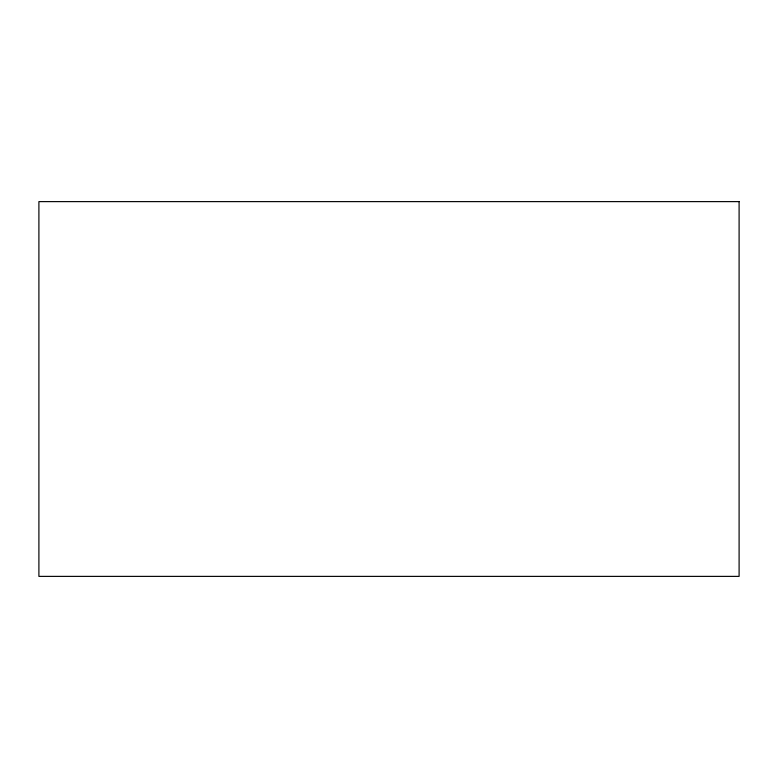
<?xml version="1.0" encoding="UTF-8"?>
<svg xmlns="http://www.w3.org/2000/svg" width="778" height="778" viewBox="0 0 778 778"><rect width="100%" height="100%" fill="white"/><g stroke="black" fill="none" stroke-linecap="round" stroke-linejoin="round"><path stroke-width="1.17" d="M739.1 201.619L38.9 201.619L38.9 576.381L739.1 576.381L739.1 201.619"/></g></svg>
